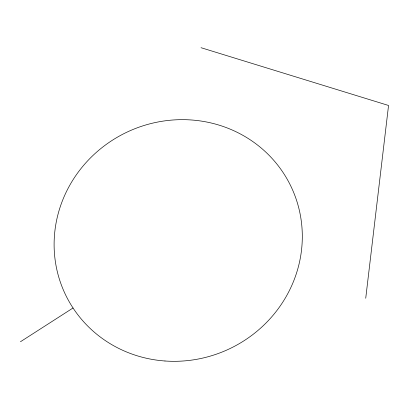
<?xml version="1.0" encoding="UTF-8"?>
<svg xmlns="http://www.w3.org/2000/svg" width="409" height="409" viewBox="0 0 409 409"><rect width="100%" height="100%" fill="white"/><g stroke="black" fill="none" stroke-linecap="round" stroke-linejoin="round"><path stroke-width="0.61" d="M365.728 298.258L388.55 105.476L201.034 47.705M20.45 341.745L73.037 307.992M164.975 360.994A125.057 119.842 -25.6 0 0 291.683 187.93A125.057 119.842 -25.6 0 0 77.961 172.537A125.057 119.842 -25.6 0 0 164.975 360.994"/></g></svg>
